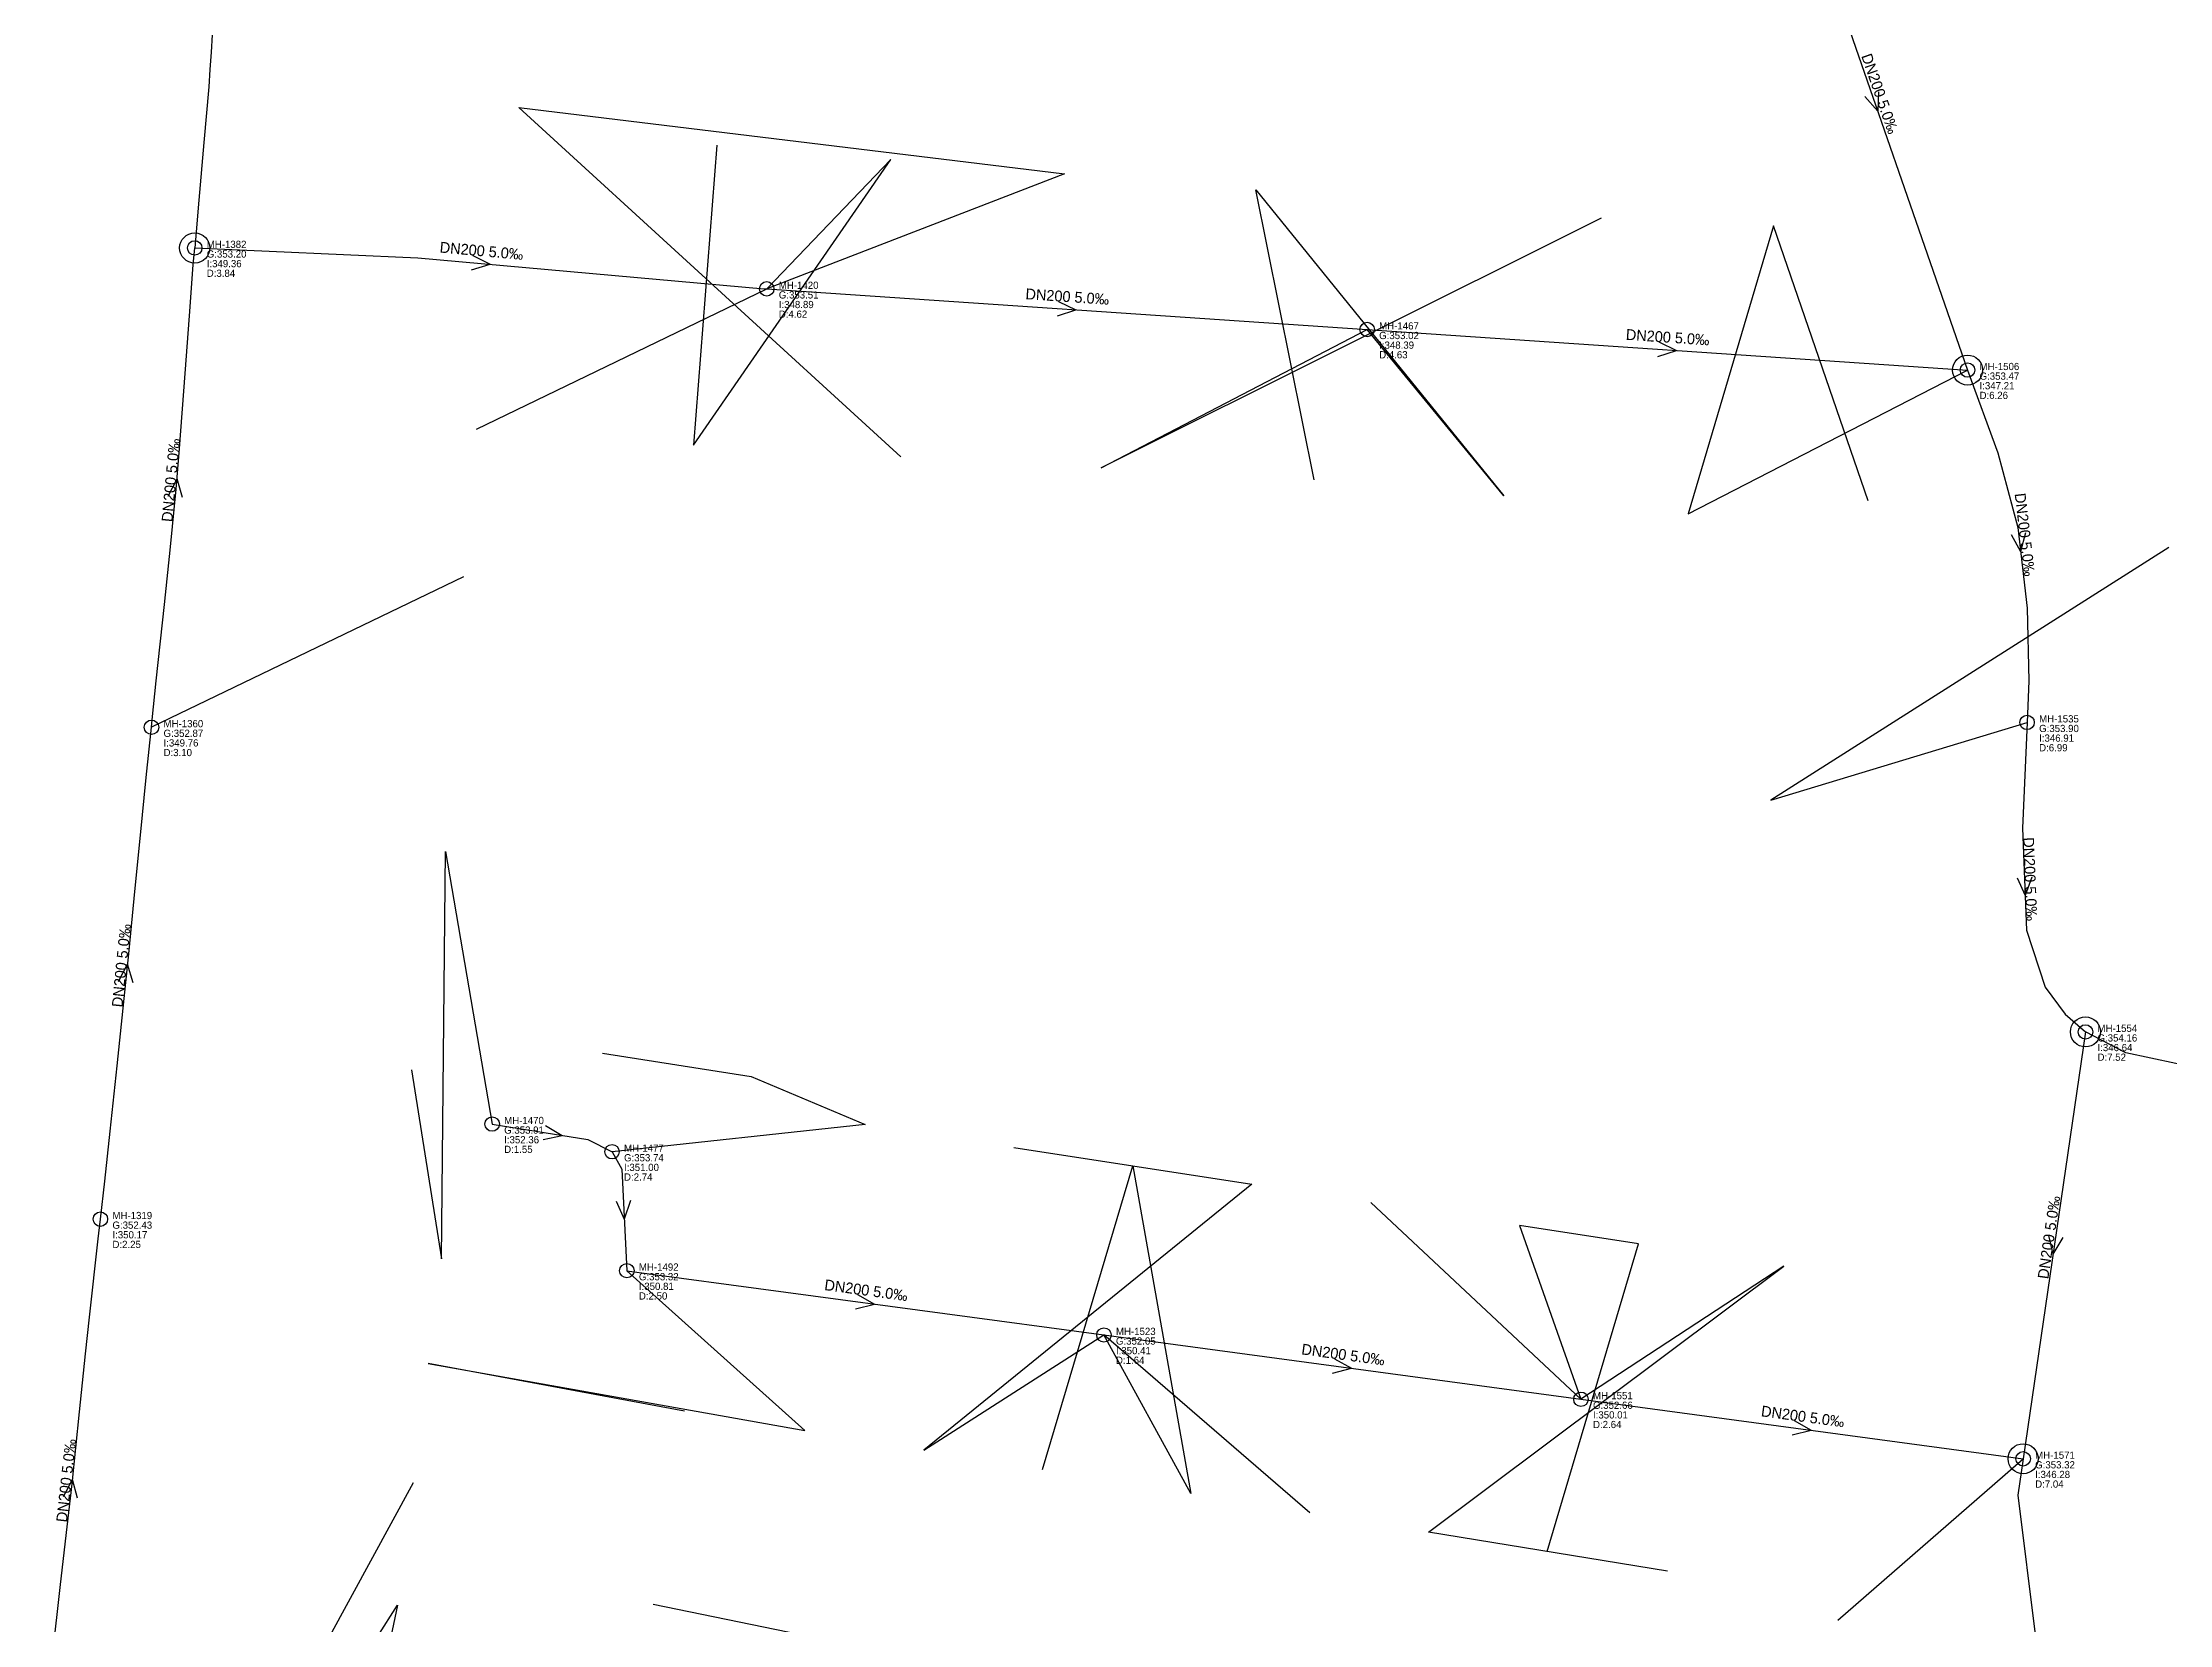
# Model space of a CAD drawing. Header units: metres. Extents: x 449900 to 451990, y 2566732 to 2570847.
# Drawn here: x 449913.2 to 450266.7, y 2567721.3 to 2567984.3 of the extents above; entities that cross this region are included whole.
import ezdxf
from ezdxf.enums import TextEntityAlignment as Align

# ---------------------------------------------------------------- set-up
doc = ezdxf.new("R2010")
doc.units = ezdxf.units.M
for name, color, linetype in [('SEW-DROP', 6, 'Continuous'), ('SEW-LABEL', 2, 'Continuous'), ('SEW-MH', 7, 'Continuous'), ('SEW-MH-LABEL', 8, 'Continuous'), ('SEW-PIPE-DN200', 3, 'Continuous'), ('SEW-RIDER', 8, 'Continuous')]:
    doc.layers.add(name, color=color, linetype=linetype)

msp = doc.modelspace()

# ---------------------------------------------------------------- linework, layer by layer
at = {"layer": 'SEW-DROP'}
for centre in [(449938.48, 2567950.13), (450233.1, 2567929.83), (450252.7, 2567819.82), (450242.34, 2567748.86)]:
    msp.add_circle(centre, 2.5, dxfattribs=at)
at = {"layer": 'SEW-LABEL'}
for p, q in [((450216.06, 2567975.3), (450218.18, 2567972.86)), ((450218.33, 2567976.09), (450218.18, 2567972.86)), ((449984.69, 2567948.89), (449987.57, 2567947.43)), ((449984.47, 2567946.5), (449987.57, 2567947.43)), ((450082.02, 2567941.25), (450084.93, 2567939.85)), ((450081.86, 2567938.86), (450084.93, 2567939.85)), ((450181.79, 2567934.5), (450184.71, 2567933.1)), ((450181.63, 2567932.11), (450184.71, 2567933.1)), ((449934.07, 2567908.87), (449935.54, 2567911.75)), ((449936.46, 2567908.65), (449935.54, 2567911.75)), ((450240.37, 2567902.52), (450241.91, 2567899.69)), ((450242.75, 2567902.8), (450241.91, 2567899.69)), ((450241.36, 2567845.44), (450242.68, 2567842.49)), ((450243.76, 2567845.54), (450242.68, 2567842.49)), ((449925.84, 2567828.19), (449927.33, 2567831.06)), ((449928.23, 2567827.95), (449927.33, 2567831.06)), ((449996.8, 2567804.27), (449999.56, 2567802.61)), ((449996.41, 2567801.91), (449999.56, 2567802.61)), ((450008.51, 2567791.66), (450009.86, 2567788.72)), ((450010.9, 2567791.78), (450009.86, 2567788.72)), ((450246.55, 2567786), (450247.3, 2567782.85)), ((450248.92, 2567785.65), (450247.3, 2567782.85)), ((450048.61, 2567776.17), (450051.43, 2567774.58)), ((450048.29, 2567773.8), (450051.43, 2567774.58)), ((450127.9, 2567765.49), (450130.71, 2567763.9)), ((450127.58, 2567763.11), (450130.71, 2567763.9)), ((450204.27, 2567755.2), (450207.09, 2567753.61)), ((450203.95, 2567752.82), (450207.09, 2567753.61)), ((449916.65, 2567742.59), (449918.17, 2567745.44)), ((449919.03, 2567742.33), (449918.17, 2567745.44))]:
    msp.add_line(p, q, dxfattribs=at)
at = {"layer": 'SEW-MH'}
for centre in [(449938.48, 2567950.13), (450033.55, 2567943.33), (450133.32, 2567936.58), (450233.1, 2567929.83), (449931.3, 2567870.46), (450243, 2567871.26), (450252.7, 2567819.82), (449987.91, 2567804.5), (450007.83, 2567799.9), (449922.81, 2567788.7), (450010.3, 2567780.13), (450089.58, 2567769.44), (450168.86, 2567758.76), (450242.34, 2567748.86)]:
    msp.add_circle(centre, 1.2, dxfattribs=at)
at = {"layer": 'SEW-PIPE-DN200'}
for points in [[(449944.82, 2568033.2), (449944.09, 2568023.93), (449943.16, 2568011.96), (449942.23, 2568000), (449942.07, 2567997.12), (449941.91, 2567994.23), (449941.75, 2567991.35), (449941.51, 2567987.28), (449941.4, 2567985.58), (449941.22, 2567982.7), (449941.02, 2567979.82), (449940.83, 2567976.94), (449940.02, 2567967.65), (449939.16, 2567958.06), (449938.48, 2567950.13)], [(450201.68, 2568018.5), (450208.77, 2568000), (450233.1, 2567929.83)], [(449931.3, 2567870.46), (449931.42, 2567871.69), (449932.1, 2567878.16), (449933.45, 2567890.85), (449934.45, 2567900.44), (449935.38, 2567910.03), (449935.98, 2567916.81), (449936.92, 2567929.24), (449937.61, 2567938.85), (449938.24, 2567947.31), (449938.48, 2567950.13)], [(449938.48, 2567950.13), (449975.55, 2567948.51), (450033.13, 2567943.36), (450033.55, 2567943.33)], [(450033.55, 2567943.33), (450133.32, 2567936.58)], [(450133.32, 2567936.58), (450233.1, 2567929.83)], [(450233.1, 2567929.83), (450238.14, 2567916.1), (450241.44, 2567903.68), (450243.03, 2567890.24), (450243.3, 2567878.18), (450243, 2567871.26)], [(449922.81, 2567788.7), (449923.52, 2567795.01), (449924.44, 2567803.31), (449925.61, 2567814.17), (449926.6, 2567823.75), (449927.57, 2567833.34), (449928.54, 2567843.15), (449929.48, 2567852.52), (449930.44, 2567862.1), (449931.3, 2567870.46)], [(450243, 2567871.26), (450242.24, 2567853.69), (450242.91, 2567836.72), (450246.02, 2567827.23), (450249.35, 2567822.77), (450252.7, 2567819.82)], [(450252.7, 2567819.82), (450242.34, 2567748.86)], [(450329.61, 2567811.63), (450267.73, 2567814.59), (450259.39, 2567816.35), (450252.7, 2567819.82)], [(449987.91, 2567804.5), (450003.82, 2567801.92), (450007.83, 2567799.9), (450007.83, 2567799.9)], [(450007.83, 2567799.9), (450009.44, 2567797), (450010.3, 2567780.13), (450010.3, 2567780.13)], [(449913.19, 2567699.21), (449914.12, 2567708.8), (449914.86, 2567716.06), (449916.18, 2567727.96), (449917.28, 2567737.54), (449918.09, 2567744.7), (449919.36, 2567756.69), (449920.35, 2567766.28), (449921, 2567772.38), (449922.44, 2567785.44), (449922.81, 2567788.7)], [(450010.3, 2567780.13), (450089.58, 2567769.44)], [(450089.58, 2567769.44), (450168.86, 2567758.76)], [(450168.86, 2567758.76), (450242.34, 2567748.86)], [(450242.34, 2567748.86), (450241.46, 2567742.83), (450244.4, 2567719.2), (450247.97, 2567700.15), (450259.21, 2567666.01)]]:
    msp.add_lwpolyline(points, dxfattribs=at)
at = {"layer": 'SEW-RIDER'}
for points in [[(450055.81, 2567915.41), (449992.35, 2567973.48), (450083.03, 2567962.43), (450033.55, 2567943.33)], [(450025.26, 2567967.23), (450021.35, 2567917.36), (450054.19, 2567964.81), (450033.55, 2567943.33)], [(450124.53, 2567911.59), (450114.8, 2567959.81), (450156.03, 2567908.91), (450133.32, 2567936.58)], [(450172.24, 2567955.07), (450089.12, 2567913.56), (450133.32, 2567936.58)], [(450216.6, 2567908.1), (450200.88, 2567953.79), (450186.69, 2567905.94), (450233.1, 2567929.83)], [(449985.33, 2567920.03), (450033.55, 2567943.33)], [(450266.55, 2567900.35), (450200.43, 2567858.33), (450243, 2567871.26)], [(449983.17, 2567895.46), (449931.3, 2567870.46)], [(449974.53, 2567813.49), (449979.52, 2567782.1), (449980.18, 2567849.8), (449987.91, 2567804.5)], [(450006.26, 2567816.3), (450030.96, 2567812.43), (450049.93, 2567804.44), (450007.83, 2567799.9)], [(450074.63, 2567800.62), (450114.16, 2567794.51), (450059.63, 2567750.32), (450089.58, 2567769.44)], [(450079.37, 2567747.1), (450094.4, 2567797.57), (450104.04, 2567743.08), (450089.58, 2567769.44)], [(450133.93, 2567791.45), (450168.86, 2567758.76)], [(450163.26, 2567733.43), (450178.4, 2567784.58), (450158.64, 2567787.63), (450168.86, 2567758.76)], [(450019.9, 2567756.8), (449977.3, 2567764.72), (450039.89, 2567753.54), (450010.3, 2567780.13)], [(450183.25, 2567730.17), (450143.52, 2567736.65), (450202.57, 2567780.87), (450168.86, 2567758.76)], [(450123.78, 2567739.86), (450089.58, 2567769.44)], [(450211.55, 2567722.01), (450242.34, 2567748.86)], [(449974.76, 2567744.87), (449953.85, 2567706.4)], [(449955.3, 2567697.93), (449972.16, 2567724.51), (449961.76, 2567675.01), (449953.85, 2567706.4)], [(450014.67, 2567724.72), (450073.74, 2567712.56), (450059.93, 2567659.08), (450033, 2567694.8)]]:
    msp.add_lwpolyline(points, dxfattribs=at)

# ---------------------------------------------------------------- texts
at = {"layer": 'SEW-LABEL'}
for rotation, p in [(-70.8815, (450217.69, 2567975.48)), (-5.109, (449986.07, 2567948.76)), (-3.8706, (450083.44, 2567941.15)), (-3.8706, (450183.21, 2567934.4)), (84.7484, (449935.4, 2567911.45)), (-83.2797, (450241.74, 2567902.37)), (-87.7285, (450242.62, 2567845.19)), (84.2379, (449927.18, 2567830.77)), (81.6958, (450247.52, 2567785.54)), (-7.6757, (450049.94, 2567775.99)), (-7.6757, (450129.22, 2567765.3)), (-7.6757, (450205.6, 2567755.01)), (83.6797, (449918.01, 2567745.15))]:
    msp.add_text('DN200 5.0‰', height=1.8, rotation=rotation, dxfattribs=at).set_placement(p, align=Align.CENTER)
at = {"layer": 'SEW-MH-LABEL'}
for s, p in [('G:353.20', (449940.48, 2567948.53)), ('MH-1382', (449940.48, 2567950.13)), ('D:3.84', (449940.48, 2567945.33)), ('I:349.36', (449940.48, 2567946.93)), ('G:353.51', (450035.55, 2567941.73)), ('MH-1420', (450035.55, 2567943.33)), ('I:348.89', (450035.55, 2567940.13)), ('D:4.62', (450035.55, 2567938.53)), ('MH-1467', (450135.32, 2567936.58)), ('G:353.02', (450135.32, 2567934.98)), ('I:348.39', (450135.32, 2567933.38)), ('D:4.63', (450135.32, 2567931.78)), ('MH-1506', (450235.1, 2567929.83)), ('G:353.47', (450235.1, 2567928.23)), ('I:347.21', (450235.1, 2567926.63)), ('D:6.26', (450235.1, 2567925.03)), ('MH-1360', (449933.3, 2567870.46)), ('G:353.90', (450245, 2567869.66)), ('MH-1535', (450245, 2567871.26)), ('G:352.87', (449933.3, 2567868.86)), ('D:3.10', (449933.3, 2567865.66)), ('I:349.76', (449933.3, 2567867.26)), ('D:6.99', (450245, 2567866.46)), ('I:346.91', (450245, 2567868.06)), ('MH-1554', (450254.7, 2567819.82)), ('G:354.16', (450254.7, 2567818.22)), ('I:346.64', (450254.7, 2567816.62)), ('D:7.52', (450254.7, 2567815.02)), ('G:353.91', (449989.91, 2567802.9)), ('MH-1470', (449989.91, 2567804.5)), ('D:1.55', (449989.91, 2567799.7)), ('I:352.36', (449989.91, 2567801.3)), ('MH-1477', (450009.83, 2567799.9)), ('G:353.74', (450009.83, 2567798.3)), ('D:2.74', (450009.83, 2567795.1)), ('I:351.00', (450009.83, 2567796.7)), ('MH-1319', (449924.81, 2567788.7)), ('G:352.43', (449924.81, 2567787.1)), ('I:350.17', (449924.81, 2567785.5)), ('D:2.25', (449924.81, 2567783.9)), ('G:353.32', (450012.3, 2567778.53)), ('MH-1492', (450012.3, 2567780.13)), ('D:2.50', (450012.3, 2567775.33)), ('I:350.81', (450012.3, 2567776.93)), ('G:352.05', (450091.58, 2567767.84)), ('MH-1523', (450091.58, 2567769.44)), ('D:1.64', (450091.58, 2567764.64)), ('I:350.41', (450091.58, 2567766.24)), ('G:352.66', (450170.86, 2567757.16)), ('MH-1551', (450170.86, 2567758.76)), ('D:2.64', (450170.86, 2567753.96)), ('I:350.01', (450170.86, 2567755.56)), ('G:353.32', (450244.34, 2567747.26)), ('MH-1571', (450244.34, 2567748.86)), ('I:346.28', (450244.34, 2567745.66)), ('D:7.04', (450244.34, 2567744.06))]:
    msp.add_text(s, height=1.2, dxfattribs=at).set_placement(p)

doc.saveas('drawing.dxf')
